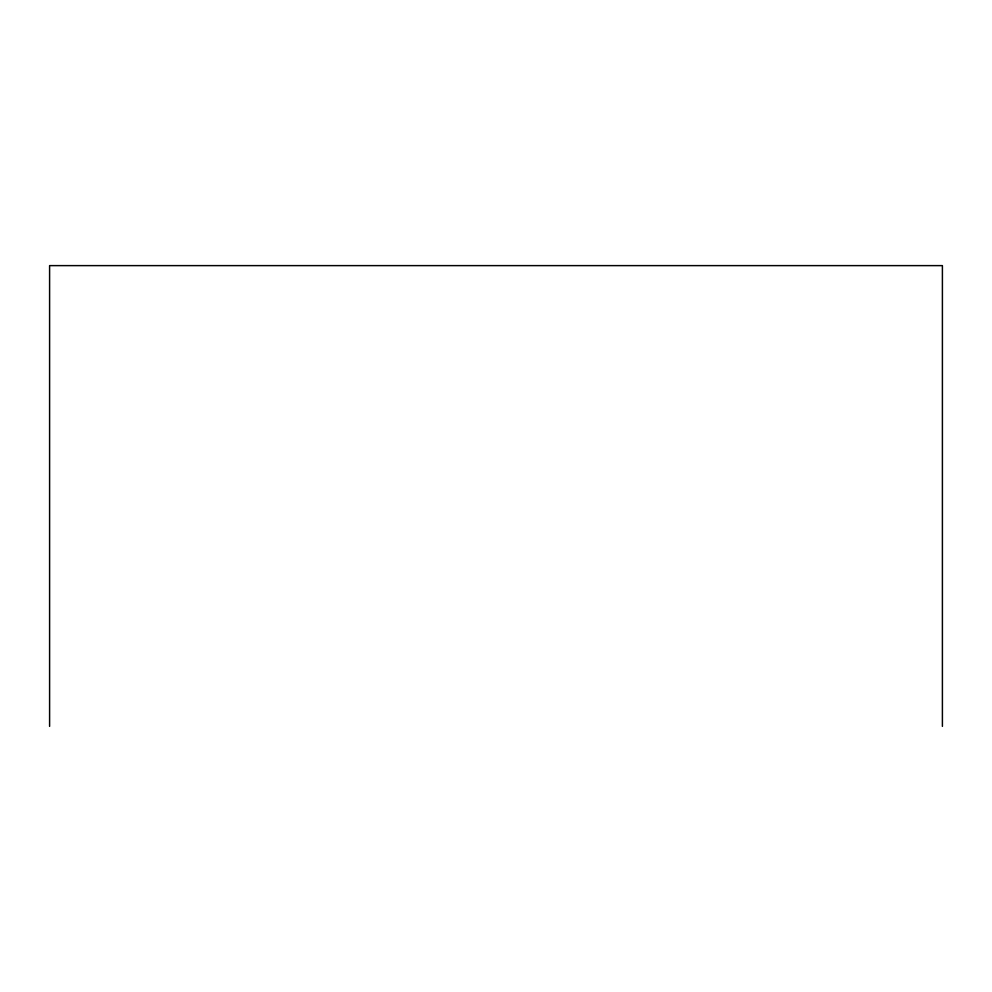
<?xml version="1.0" encoding="UTF-8"?>
<svg xmlns="http://www.w3.org/2000/svg" width="992" height="992" viewBox="0 0 992 992"><rect width="100%" height="100%" fill="white"/><g stroke="black" fill="none" stroke-linecap="round" stroke-linejoin="round"><path stroke-width="1.49" d="M942.4 726.38L942.4 265.62L49.6 265.62L49.6 726.38"/></g></svg>
